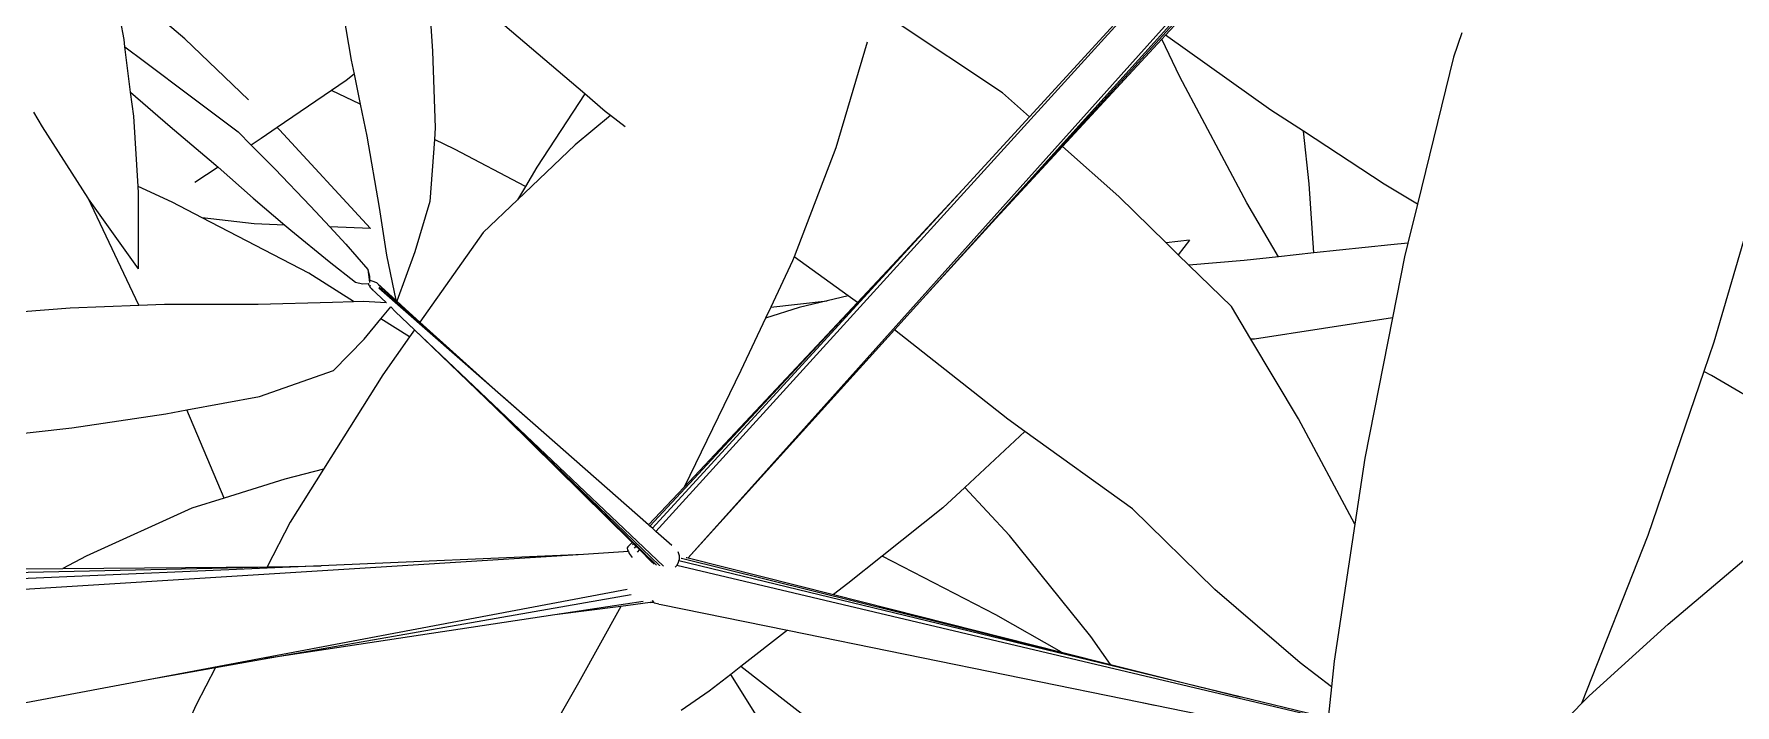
# Model space of a CAD drawing. Header units: millimetres. Extents: x 8 to 218431, y 13 to 56484.
# Drawn here: x 41950.1 to 42112.7, y 16799 to 16863.1 of the extents above; entities that cross this region are included whole.
import ezdxf

# ---------------------------------------------------------------- set-up
doc = ezdxf.new("R2010")
doc.units = ezdxf.units.MM
doc.header["$MEASUREMENT"] = 0
doc.layers.add('Edges', color=7, linetype='Continuous', lineweight=18)

# ---------------------------------------------------------------- blocks, each defined once
blk = doc.blocks.new('BAMBOOPLAN')
at = {"layer": 'Edges'}
for p, q in [((8.4297, 1.0873), (9.2383, 3.0066)), ((8.617, 1.5264), (9.2467, 3.0035)), ((8.6757, 1.6623), (9.2543, 3.0013)), ((9.0095, 2.5807), (8.3763, 1.107)), ((8.8886, 2.1454), (8.8132, 1.9742)), ((9.1946, 2.1095), (9.1948, 2.0741)), ((9.1948, 2.0741), (9.2138, 1.8686)), ((9.6489, 2.0133), (9.658, 1.8224)), ((8.754, 1.9926), (8.6739, 1.8083)), ((8.8102, 1.9675), (8.7298, 1.7849)), ((8.8132, 1.9742), (8.8102, 1.9675)), ((8.8502, 1.9271), (8.8102, 1.9675)), ((8.9828, 1.9247), (8.8132, 1.9742)), ((8.9928, 1.7944), (8.8502, 1.9271)), ((9.0342, 1.9118), (8.9828, 1.9247)), ((9.065, 1.8468), (9.0342, 1.9118)), ((9.162, 1.8796), (9.0342, 1.9118)), ((8.6286, 1.8272), (8.4565, 1.872)), ((9.2138, 1.8686), (9.162, 1.8796)), ((9.2138, 1.8686), (9.2188, 1.8141)), ((9.1019, 1.7595), (9.065, 1.8468)), ((8.431, 1.8325), (8.4376, 1.6822)), ((8.6739, 1.8083), (8.6286, 1.8272)), ((9.2188, 1.8141), (9.1973, 1.8044)), ((9.2188, 1.8141), (9.2206, 1.7949)), ((9.658, 1.8224), (9.6581, 1.7804)), ((8.6739, 1.8083), (8.6201, 1.6844)), ((9.0579, 1.7388), (8.9928, 1.7944)), ((9.1973, 1.8044), (9.1019, 1.7595)), ((9.2206, 1.7949), (9.2322, 1.7106)), ((8.7298, 1.7849), (8.6757, 1.6623)), ((8.8247, 1.7452), (8.7298, 1.7849)), ((9.6696, 1.7784), (9.6581, 1.7804)), ((9.6581, 1.7804), (9.6586, 1.5438)), ((9.7886, 1.7546), (9.6696, 1.7784)), ((8.9065, 1.7067), (8.8247, 1.7452)), ((9.1019, 1.7595), (9.0579, 1.7388)), ((8.9357, 1.7204), (8.9065, 1.7067)), ((8.9357, 1.7204), (8.9274, 1.6968)), ((9.0579, 1.7388), (9.0153, 1.7188)), ((9.7243, 1.4385), (9.9029, 1.7382)), ((8.0896, 1.6398), (7.8989, 1.7146)), ((8.9274, 1.6968), (8.9065, 1.7067)), ((8.9459, 1.6881), (8.9274, 1.6968)), ((9.0153, 1.7188), (8.9459, 1.6881)), ((9.2322, 1.7106), (9.0636, 1.622)), ((9.2322, 1.7106), (9.259, 1.5173)), ((8.6201, 1.6844), (8.3703, 1.1095)), ((8.4376, 1.6822), (8.4325, 1.5231)), ((8.5629, 1.5553), (8.6201, 1.6844)), ((9.0191, 1.6536), (8.9459, 1.6881)), ((7.722, 1.6725), (7.773, 1.5793)), ((7.8555, 1.6715), (7.8741, 1.6273)), ((8.617, 1.5264), (8.6757, 1.6623)), ((9.0588, 1.6201), (9.0191, 1.6536)), ((7.8741, 1.6273), (7.9117, 1.5292)), ((8.0896, 1.6398), (8.0606, 1.5238)), ((8.1239, 1.6263), (8.0896, 1.6398)), ((8.1324, 1.6234), (8.1239, 1.6263)), ((8.1324, 1.6234), (8.1, 1.5701)), ((8.1563, 1.6151), (8.1324, 1.6234)), ((9.0636, 1.622), (9.0588, 1.6201)), ((9.1556, 1.5386), (9.0588, 1.6201)), ((7.773, 1.5793), (7.7831, 1.5623)), ((7.7831, 1.5623), (7.7755, 1.5509)), ((7.7831, 1.5623), (7.8042, 1.5265)), ((8.1, 1.5701), (8.0499, 1.4733)), ((7.5489, 1.5326), (7.491, 1.5551)), ((7.7755, 1.5509), (7.761, 1.5314)), ((8.3661, 1.1112), (8.5629, 1.5553)), ((8.5346, 1.4923), (8.5629, 1.5553)), ((9.2755, 1.428), (9.1556, 1.5386)), ((9.6586, 1.5438), (9.648, 1.2972)), ((7.4706, 1.5046), (7.4572, 1.5282)), ((7.6579, 1.4822), (7.5489, 1.5326)), ((7.761, 1.5314), (7.7075, 1.4592)), ((7.8042, 1.5265), (7.761, 1.5314)), ((7.8042, 1.5265), (7.8269, 1.4882)), ((7.9117, 1.5292), (7.9157, 1.5141)), ((7.9461, 1.5107), (7.9157, 1.5141)), ((7.9157, 1.5141), (7.9375, 1.432)), ((8.0542, 1.4937), (7.9461, 1.5107)), ((8.0606, 1.5238), (8.0542, 1.4937)), ((8.4323, 1.5169), (8.4247, 1.4477)), ((8.4325, 1.5231), (8.4323, 1.5169)), ((8.5196, 1.4968), (8.4325, 1.5231)), ((8.5945, 1.4736), (8.617, 1.5264)), ((9.259, 1.5173), (9.2755, 1.428)), ((7.475, 1.4956), (7.4706, 1.5046)), ((7.475, 1.4956), (7.5066, 1.4856)), ((7.5024, 1.4399), (7.475, 1.4956)), ((7.8269, 1.4882), (7.8748, 1.4017)), ((8.0542, 1.4937), (8.0499, 1.4733)), ((8.3929, 1.1766), (8.5346, 1.4923)), ((8.5196, 1.4968), (8.4946, 1.4808)), ((8.5346, 1.4923), (8.5196, 1.4968)), ((7.5066, 1.4856), (7.5832, 1.4609)), ((8.0499, 1.4733), (8.0201, 1.4155)), ((8.4247, 1.4477), (8.4946, 1.4808)), ((8.4298, 1.0873), (8.5945, 1.4736)), ((8.4946, 1.4808), (8.4615, 1.4597)), ((8.7806, 1.4085), (8.5945, 1.4736)), ((7.5832, 1.4609), (7.6459, 1.4406)), ((7.6459, 1.4406), (7.6592, 1.4363)), ((7.7075, 1.4592), (7.6917, 1.4379)), ((7.7115, 1.4574), (7.7075, 1.4592)), ((7.8729, 1.3706), (7.7115, 1.4574)), ((8.4615, 1.4597), (8.4229, 1.4312)), ((8.4247, 1.4477), (8.4229, 1.4312)), ((7.5024, 1.4399), (7.5686, 1.4131)), ((7.5172, 1.4099), (7.5024, 1.4399)), ((7.6592, 1.4363), (7.6819, 1.4251)), ((7.6917, 1.4379), (7.6819, 1.4251)), ((7.6819, 1.4251), (7.7228, 1.4051)), ((7.9375, 1.432), (7.9404, 1.3604)), ((8.4229, 1.4312), (8.4143, 1.3524)), ((9.2755, 1.428), (9.3099, 1.242)), ((9.7243, 1.4385), (9.6544, 1.3108)), ((7.5542, 1.3212), (7.5172, 1.4099)), ((7.5686, 1.4131), (7.6339, 1.3877)), ((7.7228, 1.4051), (7.7857, 1.3728)), ((7.8748, 1.4017), (7.9054, 1.3435)), ((8.0201, 1.4155), (7.9784, 1.2719)), ((8.8081, 1.4002), (8.7554, 1.3013)), ((8.8081, 1.4002), (8.7806, 1.4085)), ((8.9814, 1.3484), (8.8081, 1.4002)), ((7.404, 1.3555), (7.3866, 1.3707)), ((7.6488, 1.3818), (7.6257, 1.3517)), ((7.6339, 1.3877), (7.6451, 1.3834)), ((7.6451, 1.3834), (7.6488, 1.3818)), ((7.6488, 1.3818), (7.7078, 1.3575)), ((7.7857, 1.3728), (7.8197, 1.3546)), ((7.4947, 1.284), (7.404, 1.3555)), ((7.7078, 1.3575), (7.7608, 1.3368)), ((7.8729, 1.3706), (7.8197, 1.3546)), ((7.8197, 1.3546), (7.8478, 1.3395)), ((7.9404, 1.3604), (7.9392, 1.2886)), ((8.4143, 1.3524), (8.3929, 1.1766)), ((9.1239, 1.2812), (8.9814, 1.3484)), ((7.7206, 1.3247), (7.6506, 1.3094)), ((7.7608, 1.3368), (7.7206, 1.3247)), ((7.7608, 1.3368), (7.7708, 1.3328)), ((7.7708, 1.3328), (7.8341, 1.3095)), ((7.8478, 1.3395), (7.8875, 1.3167)), ((7.9054, 1.3435), (7.9375, 1.2893)), ((7.605, 1.3161), (7.5542, 1.3212)), ((7.5575, 1.3133), (7.5542, 1.3212)), ((7.5914, 1.2151), (7.5575, 1.3133)), ((7.6506, 1.3094), (7.605, 1.3161)), ((7.813, 1.2855), (7.6506, 1.3094)), ((7.8341, 1.3095), (7.8773, 1.2945)), ((7.8875, 1.3167), (7.8956, 1.3008)), ((7.8875, 1.3167), (7.8929, 1.3083)), ((7.8929, 1.3083), (7.8947, 1.3035)), ((7.9036, 1.3035), (7.8947, 1.3035)), ((7.8947, 1.3035), (7.8958, 1.3008)), ((7.9052, 1.3032), (7.9036, 1.3035)), ((7.9068, 1.3026), (7.9052, 1.3032)), ((7.9068, 1.3026), (7.9375, 1.2893)), ((7.9081, 1.3016), (7.9376, 1.2892)), ((8.7554, 1.3013), (8.7362, 1.2653)), ((8.8345, 1.2591), (8.7554, 1.3013)), ((9.6544, 1.3108), (9.648, 1.2972)), ((7.6078, 1.1684), (7.4947, 1.284)), ((7.4954, 1.2834), (7.4947, 1.284)), ((7.5914, 1.2151), (7.4954, 1.2834)), ((7.8833, 1.2689), (7.813, 1.2855)), ((7.8773, 1.2945), (7.8872, 1.2959)), ((7.8872, 1.2959), (7.8945, 1.2985)), ((7.8945, 1.2985), (7.8943, 1.2987)), ((7.8945, 1.2985), (7.8955, 1.2988)), ((7.9, 1.2941), (7.8945, 1.2985)), ((7.8963, 1.274), (7.926, 1.282)), ((7.8989, 1.2964), (7.8981, 1.2967)), ((7.9, 1.2941), (7.9013, 1.2932)), ((7.9003, 1.294), (7.9037, 1.2924)), ((7.9013, 1.2932), (7.926, 1.282)), ((7.9038, 1.2924), (7.9037, 1.2924)), ((8.1181, 1.2129), (7.91, 1.299)), ((8.1691, 1.1917), (7.9103, 1.2976)), ((7.926, 1.282), (7.9264, 1.2821)), ((7.9264, 1.2821), (7.9267, 1.2822)), ((7.9265, 1.2587), (7.9339, 1.2784)), ((7.9339, 1.2784), (7.9341, 1.2789)), ((7.9339, 1.2784), (7.9417, 1.2748)), ((7.9375, 1.2893), (7.9376, 1.2892)), ((7.9376, 1.2892), (7.9392, 1.2885)), ((7.9392, 1.2886), (7.9535, 1.2824)), ((7.9392, 1.2886), (7.9392, 1.2885)), ((7.9392, 1.2885), (7.9535, 1.2824)), ((7.9535, 1.2824), (7.9784, 1.2719)), ((9.2665, 1.2243), (9.1239, 1.2812)), ((9.648, 1.2972), (9.5988, 1.1915)), ((7.7616, 1.2231), (7.8567, 1.2585)), ((7.8567, 1.2585), (7.8833, 1.2689)), ((7.8833, 1.2689), (7.8963, 1.274)), ((7.914, 1.2251), (7.9265, 1.2587)), ((7.9716, 1.2481), (7.9265, 1.2587)), ((7.9417, 1.2748), (8.4014, 1.0657)), ((7.9417, 1.2748), (7.9748, 1.2595)), ((7.9748, 1.2595), (7.9716, 1.2481)), ((7.9748, 1.2595), (8.0973, 1.2028)), ((7.9784, 1.2719), (8.1181, 1.2129)), ((8.7362, 1.2653), (8.6795, 1.176)), ((8.9847, 1.1652), (8.8345, 1.2591)), ((7.9716, 1.2481), (7.9539, 1.1872)), ((9.3099, 1.242), (9.3178, 1.2076)), ((7.6405, 1.1811), (7.7616, 1.2231)), ((7.8884, 1.1708), (7.914, 1.2251)), ((8.1691, 1.1917), (8.1181, 1.2129)), ((9.3178, 1.2076), (9.2665, 1.2243)), ((7.9539, 1.1872), (7.9194, 1.039)), ((8.0973, 1.2028), (8.3961, 1.0644)), ((8.1331, 1.1859), (8.0973, 1.2028)), ((8.3922, 1.0637), (8.1331, 1.1859)), ((8.3496, 1.0826), (8.1331, 1.1859)), ((8.3639, 1.1121), (8.1691, 1.1917)), ((9.5988, 1.1913), (8.4183, 1.0724)), ((9.078, 1.1026), (9.7325, 1.1893)), ((9.3178, 1.2076), (9.3274, 1.1656)), ((7.5203, 1.1344), (7.6078, 1.1684)), ((7.6078, 1.1684), (7.6405, 1.1811)), ((7.8045, 1.1045), (7.8884, 1.1708)), ((8.3639, 1.1121), (8.3929, 1.1766)), ((8.6795, 1.176), (8.6474, 1.1256)), ((8.8523, 1.1506), (8.6795, 1.176)), ((9.0227, 1.1379), (8.9847, 1.1652)), ((9.3274, 1.1656), (9.2042, 1.1539)), ((9.2042, 1.1539), (8.4191, 1.0791)), ((8.421, 1.084), (9.0975, 1.1443)), ((8.9535, 1.132), (8.8523, 1.1506)), ((9.0227, 1.1379), (9.0975, 1.1443)), ((9.0975, 1.1443), (9.2042, 1.1539)), ((7.4015, 1.0831), (7.5203, 1.1344)), ((8.6338, 1.1047), (8.9535, 1.132)), ((8.6474, 1.1256), (8.6338, 1.1047)), ((8.9535, 1.132), (9.0227, 1.1379)), ((7.7167, 1.0547), (7.8045, 1.1045)), ((8.3661, 1.1112), (8.3639, 1.1121)), ((8.3703, 1.1095), (8.3661, 1.1112)), ((8.3763, 1.107), (8.3703, 1.1095)), ((8.403, 1.0961), (8.3763, 1.107)), ((8.4796, 1.0915), (8.6338, 1.1047)), ((8.5902, 1.038), (9.078, 1.1026)), ((9.078, 1.1026), (9.0975, 1.1051)), ((8.3471, 1.0747), (8.3464, 1.0729)), ((8.3464, 1.0729), (8.348, 1.0702)), ((8.3504, 1.0822), (8.3471, 1.0747)), ((8.348, 1.0702), (8.3497, 1.0687)), ((8.3504, 1.0822), (8.3496, 1.0826)), ((8.3503, 1.0818), (8.3505, 1.0822)), ((8.3505, 1.0822), (8.3504, 1.0822)), ((8.3527, 1.0811), (8.3505, 1.0822)), ((8.3519, 1.0791), (8.3527, 1.0811)), ((8.357, 1.079), (8.3527, 1.0811)), ((8.357, 1.079), (8.3556, 1.0757)), ((8.363, 1.0761), (8.357, 1.079)), ((8.363, 1.0761), (8.3612, 1.0718)), ((8.3854, 1.0654), (8.363, 1.0761)), ((8.3878, 1.0643), (8.363, 1.0761)), ((8.4152, 1.0895), (8.4141, 1.0904)), ((8.4176, 1.0859), (8.4152, 1.0895)), ((8.4169, 1.0693), (8.4183, 1.0724)), ((8.4186, 1.0826), (8.4176, 1.0859)), ((8.4183, 1.0724), (8.4184, 1.0725)), ((8.4184, 1.0725), (8.4192, 1.0771)), ((8.4189, 1.0816), (8.4186, 1.0826)), ((8.4191, 1.0791), (8.4189, 1.0816)), ((8.4192, 1.0771), (8.4191, 1.0791)), ((8.4209, 1.084), (8.421, 1.084)), ((8.4271, 1.087), (8.4279, 1.0871)), ((8.4279, 1.0871), (8.4796, 1.0915)), ((8.4298, 1.0873), (8.4796, 1.0915)), ((8.4298, 1.0873), (8.4298, 1.0873)), ((7.6913, 1.0404), (7.7167, 1.0547)), ((7.8039, 0.9577), (7.7167, 1.0547)), ((8.3497, 1.0687), (8.293, 1.045)), ((8.3497, 1.0687), (8.3517, 1.0668)), ((8.3517, 1.0668), (8.3573, 1.0629)), ((8.3878, 1.0643), (8.3881, 1.0642)), ((8.3885, 1.064), (8.3881, 1.0642)), ((8.3923, 1.0636), (8.3922, 1.0637)), ((8.3961, 1.0644), (8.3962, 1.0644)), ((8.4014, 1.0657), (8.4014, 1.0656)), ((8.293, 1.045), (7.2417, 0.6066)), ((7.576, 0.9804), (7.6913, 1.0404)), ((7.9194, 1.039), (7.8738, 1.0092)), ((7.9194, 1.039), (7.9, 0.956)), ((8.293, 1.045), (7.9594, 0.9136)), ((8.4158, 1.0149), (8.5902, 1.038)), ((8.5902, 1.038), (8.546, 0.9703)), ((7.7864, 0.6898), (8.3648, 1.0198)), ((7.8738, 1.0092), (7.8039, 0.9577)), ((7.9274, 0.7679), (8.3726, 1.0145)), ((8.3911, 1.0107), (8.2832, 0.9542)), ((8.4005, 1.0125), (8.3643, 0.9945)), ((8.4049, 1.0146), (8.4005, 1.0125)), ((8.4005, 1.0125), (8.4049, 1.0146)), ((8.4021, 1.0166), (8.4027, 1.0158)), ((8.4027, 1.0158), (8.4049, 1.0146)), ((8.4049, 1.0146), (8.4063, 1.0138)), ((8.4124, 1.0144), (8.4063, 1.0138)), ((8.4124, 1.0144), (8.4158, 1.0149)), ((7.4587, 0.9247), (7.576, 0.9804)), ((8.3643, 0.9945), (8.2832, 0.9542)), ((8.3643, 0.9945), (8.3438, 0.8771)), ((7.8039, 0.9577), (7.7668, 0.9304)), ((7.9, 0.956), (7.8902, 0.8881)), ((8.2832, 0.9542), (7.9274, 0.7679)), ((8.5365, 0.9558), (8.5161, 0.9245)), ((8.546, 0.9703), (8.5365, 0.9558)), ((8.6051, 0.9007), (8.5365, 0.9558)), ((8.7211, 0.9109), (8.546, 0.9703)), ((7.7668, 0.9304), (7.6519, 0.8211)), ((7.9594, 0.9136), (7.2483, 0.6333)), ((7.8982, 0.891), (7.9594, 0.9136)), ((8.5161, 0.9245), (8.4887, 0.887)), ((7.2979, 0.6692), (7.8982, 0.891)), ((7.6271, 0.7951), (7.8902, 0.8881)), ((7.8902, 0.8881), (7.8982, 0.891)), ((8.3438, 0.8771), (8.2961, 0.6264)), ((7.6519, 0.8211), (7.6271, 0.7951)), ((7.4703, 0.7397), (7.6271, 0.7951)), ((7.8681, 0.735), (7.9274, 0.7679)), ((7.7864, 0.6898), (7.8681, 0.735)), ((7.8681, 0.735), (7.8599, 0.6785)), ((7.4569, 0.5017), (7.7864, 0.6898)), ((7.8599, 0.6785), (7.8578, 0.6574))]:
    blk.add_line(p, q, dxfattribs=at)

msp = doc.modelspace()

# ---------------------------------------------------------------- block references
at = {"xscale": 69.97983938875464, "yscale": 69.97983938875464, "zscale": 69.97983938875464, "rotation": 340.9588725647666}
msp.add_blockref('BAMBOOPLAN', (41430.14, 16933.59), dxfattribs=at)

doc.saveas('drawing.dxf')
